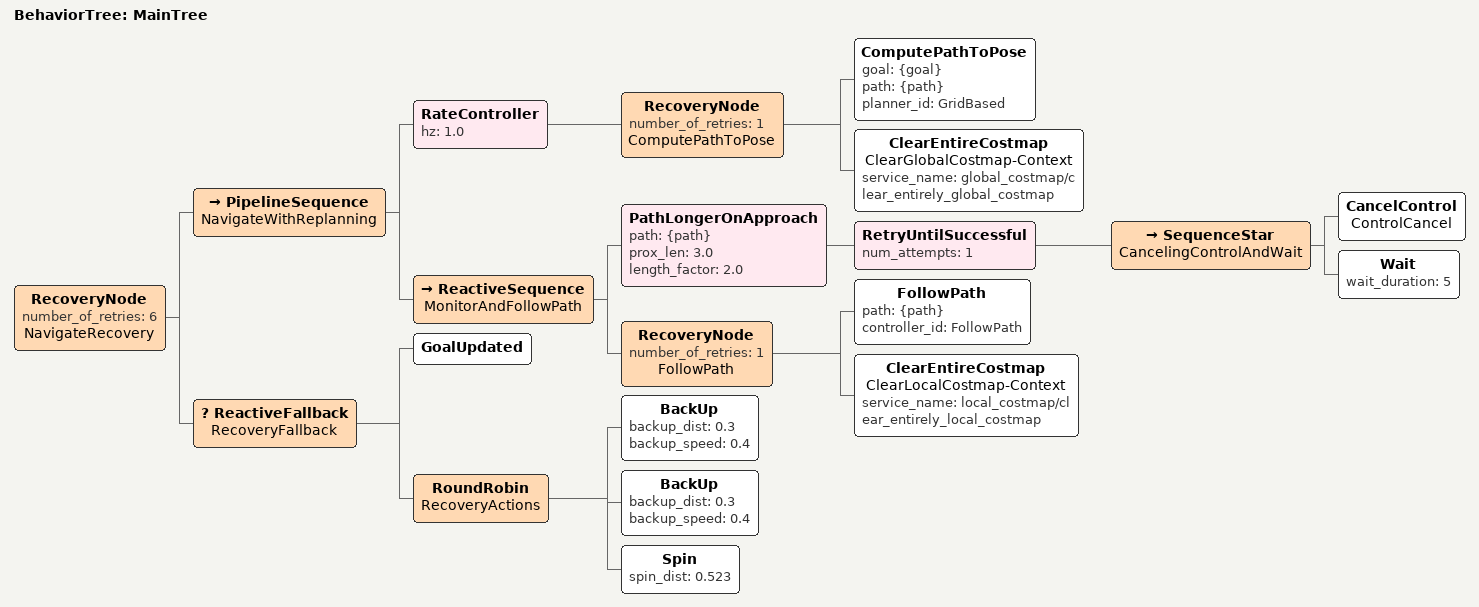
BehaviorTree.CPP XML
<!--
  SCURM Nav2 behavior tree variant that waits near the goal if the alternative
  path becomes significantly longer.
-->
<root main_tree_to_execute="MainTree">
  <BehaviorTree ID="MainTree">
    <RecoveryNode number_of_retries="6" name="NavigateRecovery">
      <PipelineSequence name="NavigateWithReplanning">
        <RateController hz="1.0">
          <RecoveryNode number_of_retries="1" name="ComputePathToPose">
            <ComputePathToPose goal="{goal}" path="{path}" planner_id="GridBased"/>
            <ClearEntireCostmap name="ClearGlobalCostmap-Context" service_name="global_costmap/clear_entirely_global_costmap"/>
          </RecoveryNode>
        </RateController>
        <ReactiveSequence name="MonitorAndFollowPath">
          <PathLongerOnApproach path="{path}" prox_len="3.0" length_factor="2.0">
            <RetryUntilSuccessful num_attempts="1">
              <SequenceStar name="CancelingControlAndWait">
                <CancelControl name="ControlCancel"/>
                <Wait wait_duration="5"/>
              </SequenceStar>
            </RetryUntilSuccessful>
          </PathLongerOnApproach>
          <RecoveryNode number_of_retries="1" name="FollowPath">
            <FollowPath path="{path}" controller_id="FollowPath"/>
            <ClearEntireCostmap name="ClearLocalCostmap-Context" service_name="local_costmap/clear_entirely_local_costmap"/>
          </RecoveryNode>
        </ReactiveSequence>
      </PipelineSequence>
      <ReactiveFallback name="RecoveryFallback">
        <GoalUpdated/>
        <RoundRobin name="RecoveryActions">
          <BackUp backup_dist="0.3" backup_speed="0.4"/>
          <BackUp backup_dist="0.3" backup_speed="0.4"/>
          <Spin spin_dist="0.523"/>
        </RoundRobin>
      </ReactiveFallback>
    </RecoveryNode>
  </BehaviorTree>
</root>
